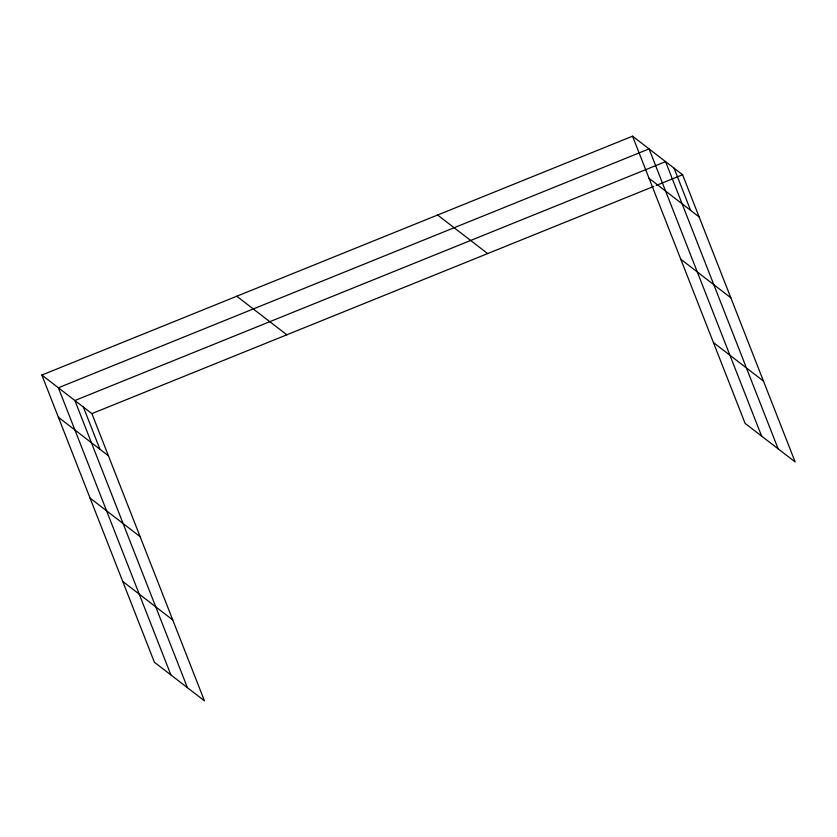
<?xml version="1.0" encoding="UTF-8"?>
<svg xmlns="http://www.w3.org/2000/svg" width="837" height="837" viewBox="0 0 837 837"><rect width="100%" height="100%" fill="white"/><g stroke="black" fill="none" stroke-linecap="round" stroke-linejoin="round"><path stroke-width="1.26" d="M41.85 375.06L91.892 413.624L204.448 700.81L154.395 662.245L41.85 375.06L632.552 136.19L682.605 174.755L795.15 461.94L745.108 423.376L632.552 136.19M91.892 413.624L653.718 186.431M656.135 185.458L682.605 174.755M649.083 178.365L699.136 216.929M680.774 259.219L730.816 297.784M713.417 342.521L763.459 381.086M437.625 215.015L487.668 253.58M236.787 296.235L286.829 334.8M58.381 417.244L108.423 455.799M90.061 498.088L140.114 536.653M122.715 581.391L172.757 619.955M674.099 168.195L690.619 210.38M778.138 448.831L665.582 161.635L74.88 400.515L187.425 687.7M761.618 436.098L649.073 148.913L58.37 387.782L170.915 674.978M83.386 407.064L99.917 449.249"/></g></svg>
